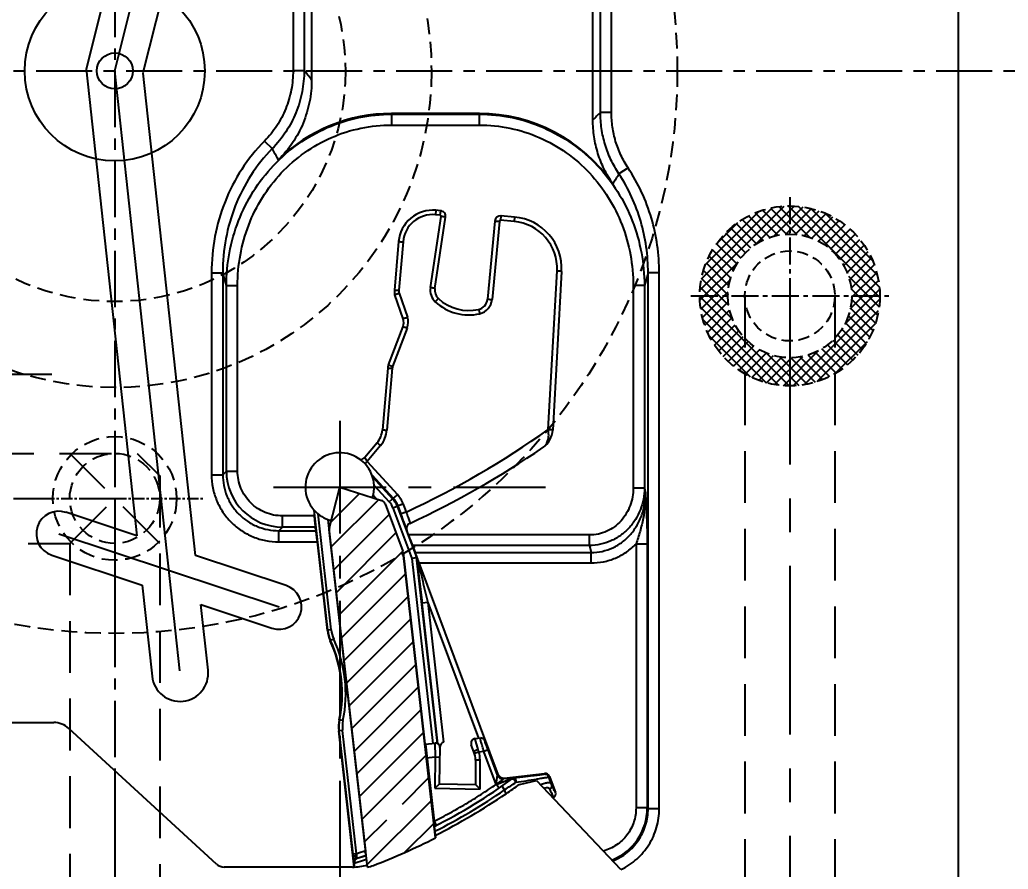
# Model space of a CAD drawing. Header units: millimetres. Extents: x 29875 to 31218, y -21313 to -20364.
# Drawn here: x 30966.1 to 31054, y -20688.2 to -20612.7 of the extents above; entities that cross this region are included whole.
import ezdxf

# ---------------------------------------------------------------- set-up
doc = ezdxf.new("R2010")
doc.units = ezdxf.units.MM
doc.header["$LTSCALE"] = 8
for name, pattern in [('CENTER', [2, 1.25, -0.25, 0.25, -0.25]), ('CENTER2', [1.125, 0.75, -0.125, 0.125, -0.125]), ('HIDDEN', [0.375, 0.25, -0.125]), ('HIDDEN2', [0.1875, 0.125, -0.0625])]:
    doc.linetypes.add(name, pattern=pattern)
doc.layers.get('DEFPOINTS').update_dxf_attribs({"color": 6})
for name, color, linetype in [('Cav-cor', 30, 'Continuous'), ('CL', 1, 'Continuous'), ('WT', 4, 'Continuous'), ('Y-CUT', 2, 'Continuous')]:
    doc.layers.add(name, color=color, linetype=linetype)
doc.layers.add('dim', color=3, linetype='Continuous', lineweight=15)
doc.styles.get("Standard").update_dxf_attribs({"font": 'txt.shx', "width": 0.8, "bigfont": 'chineset.shx'})
doc.dimstyles.new('ISO-25', dxfattribs={"dimtxt": 5, "dimasz": 4, "dimexe": 0.3, "dimexo": 0.3, "dimtad": 0, "dimzin": 1, "dimdsep": 46, "dimtxsty": 'Standard', "dimcen": 0, "dimclrd": 3, "dimclre": 3, "dimclrt": 3, "dimazin": 0, "dimtfac": 1, "dimtofl": 0, "dimtmove": 0, "dimatfit": 0, "dimfxl": 0, "dimarcsym": 0})

# ---------------------------------------------------------------- blocks, each defined once
blk = doc.blocks.new('*D27094')
at = {"layer": 'DEFPOINTS', "color": 0}
for p in [(31040.553, -20512.239), (31040.553, -20722.239), (31159.793, -20722.239)]:
    blk.add_point(p, dxfattribs=at)
at = {"layer": 'dim', "color": 3, "lineweight": -2}
for p, q in [((31040.853, -20512.239), (31160.093, -20512.239)), ((31159.793, -20516.239), (31159.793, -20608.28)), ((31159.793, -20718.239), (31159.793, -20626.197)), ((31040.853, -20722.239), (31160.093, -20722.239))]:
    blk.add_line(p, q, dxfattribs=at)
at = {"layer": 'dim', "color": 3}
for points in [[(31160.459, -20516.239), (31159.126, -20516.239), (31159.793, -20512.239)], [(31159.126, -20718.239), (31160.459, -20718.239), (31159.793, -20722.239)]]:
    blk.add_solid(points, dxfattribs=at)
at = {"layer": 'dim', "color": 3, "insert": (31159.793, -20617.239), "char_height": 5, "attachment_point": 5, "rotation": 90}
blk.add_mtext('210.00', dxfattribs=at)
blk = doc.blocks.new('20150513.114820')
at = {"layer": 'WT', "linetype": 'Continuous'}
h = blk.add_hatch(dxfattribs=at)
h.set_pattern_fill('ANSI37', color=125, scale=5, angle=270, style=0)
h.set_pattern_definition([(315, (23425.0146, -23957.4168), (0.441941738, 0.441941738), []), (45, (23425.0146, -23957.4168), (-0.441941738, 0.441941738), [])])
h.paths.add_polyline_path([(8, 0), (5.5, 0, 1), (-5.5, 0), (-8, 0, -1)])
h.paths.add_polyline_path([(-8, 0), (-5.5, 0, 0.414214), (0, -5.5, 0.414214), (5.5, 0), (8, 0, -0.414214), (0, -8, -0.414214)])
at = {"layer": 'WT', "color": 125, "linetype": 'CENTER2', "ltscale": 0.4}
for p, q in [((0, 8.788), (0, -8.788)), ((8.788, 0), (-8.788, 0))]:
    blk.add_line(p, q, dxfattribs=at)
at = {"layer": 'WT', "color": 125, "linetype": 'HIDDEN2'}
for radius in [8, 5.5, 4]:
    blk.add_circle((0, 0), radius, dxfattribs=at)

msp = doc.modelspace()

# ---------------------------------------------------------------- hatches: boundary and pattern name
at = {"layer": 'Y-CUT'}
h = msp.add_hatch(dxfattribs=at)
h.set_pattern_fill('ANSI31', color=230, scale=0.5, style=0)
h.set_pattern_definition([(45, (-1565.6807, 33.884), (-1.122532015, 1.122532015), [])])
h.paths.add_polyline_path([(30993.619, -20657.992), (30996.857, -20686.605), (30997.019, -20688.033, 0.026355), (30997.54, -20687.864, 0.02569), (31003.05, -20685.421), (31000.178, -20660.048, 0.06125), (31000.15, -20659.929), (30998.576, -20655.713, 0.230699), (30998.258, -20655.411), (30994.553, -20654.239), (30993.631, -20657.811, 0.091521)])
h.paths.add_polyline_path([(31000.553, -20683.239, 1), (30998.553, -20683.239, 1)], flags=16)

# ---------------------------------------------------------------- linework, layer by layer
at = {"color": 8, "linetype": 'CENTER', "ltscale": 0.1}
msp.add_line((30966.584, -20655.239), (30982.521, -20655.239), dxfattribs=at)
at = {"color": 8, "linetype": 'HIDDEN', "ltscale": 0.7}
for centre, radius in [((30974.553, -20617.239), 50), ((30974.553, -20617.239), 28.15), ((30974.553, -20617.239), 20.5), ((30974.553, -20655.239), 5.5), ((30974.553, -20655.239), 4)]:
    msp.add_circle(centre, radius, dxfattribs=at)
msp.add_circle((30974.553, -20617.239), 8)
at = {"linetype": 'Continuous'}
msp.add_circle((30974.553, -20617.239), 1.6, dxfattribs=at)
at = {"layer": 'Cav-cor', "color": 241}
for p, q in [((31049.553, -20714.239), (31049.553, -20520.239)), ((30974.553, -20617.239), (30984.967, -20575.361)), ((30980.546, -20582.779), (30972.014, -20617.086)), ((30977.091, -20617.391), (30985.46, -20583.738)), ((30990.404, -20607.034), (30990.404, -20617.198)), ((30991.389, -20607.034), (30991.389, -20617.198)), ((30992.053, -20607.429), (30992.053, -20618.024)), ((31017.053, -20621.594), (31017.053, -20607.429)), ((31017.716, -20620.927), (31017.716, -20607.034)), ((31018.701, -20620.927), (31018.701, -20607.034)), ((30972.017, -20617.046), (30976.519, -20658.574)), ((30980.333, -20670.566), (30974.553, -20617.239)), ((30981.736, -20660.308), (30977.088, -20617.431)), ((30990.404, -20617.198), (30991.389, -20617.198)), ((31006.962, -20621.028), (30999.143, -20621.028)), ((30999.161, -20621.091), (30999.143, -20621.028)), ((31006.962, -20621.028), (31006.944, -20621.091)), ((31018.701, -20620.927), (31017.716, -20620.927)), ((30999.161, -20621.091), (31006.944, -20621.091)), ((30999.161, -20621.091), (30999.161, -20622.046)), ((31006.944, -20621.091), (31006.944, -20622.046)), ((30999.161, -20622.046), (31006.944, -20622.046)), ((30987.865, -20623.471), (30988.551, -20624.147)), ((31020.176, -20625.858), (31019.367, -20626.395)), ((31003.09, -20629.627), (31003.056, -20630.018)), ((31003.494, -20629.662), (31003.092, -20629.627)), ((31003.494, -20629.662), (31003.46, -20630.053)), ((31002.608, -20636.5), (31003.552, -20630.17)), ((31003.01, -20636.575), (31003.955, -20630.245)), ((31003.46, -20630.053), (31003.056, -20630.018)), ((31008.332, -20630.587), (31007.679, -20637.536)), ((31008.739, -20630.61), (31008.087, -20637.559)), ((31008.883, -20630.127), (31008.85, -20630.518)), ((31010.046, -20630.622), (31008.85, -20630.518)), ((31010.078, -20630.23), (31008.883, -20630.127)), ((31010.08, -20630.23), (31010.046, -20630.622)), ((30999.78, -20632.413), (30999.41, -20636.716)), ((31000.185, -20632.433), (30999.813, -20636.736)), ((31013.08, -20649.114), (31013.863, -20635.022)), ((31014.266, -20635.059), (31013.477, -20649.16)), ((30983.155, -20635.187), (30984.151, -20635.187)), ((30983.155, -20635.187), (30983.155, -20653.129)), ((30984.151, -20635.187), (30984.151, -20653.129)), ((30984.473, -20636.322), (30984.151, -20635.187)), ((31021.954, -20635.187), (31021.632, -20636.322)), ((31022.95, -20635.187), (31021.954, -20635.187)), ((31021.954, -20682.829), (31021.954, -20635.187)), ((31022.95, -20682.829), (31022.95, -20635.187)), ((30984.473, -20636.322), (30985.469, -20636.322)), ((30984.473, -20652.808), (30984.473, -20636.322)), ((30985.469, -20652.808), (30985.469, -20636.322)), ((31021.632, -20636.322), (31020.636, -20636.322)), ((31020.636, -20636.322), (31020.636, -20654.325)), ((31021.632, -20636.322), (31021.632, -20654.325)), ((31000.186, -20639.271), (30999.46, -20637.131)), ((30999.843, -20636.985), (31000.568, -20639.125)), ((30998.876, -20643.373), (31000.173, -20639.961)), ((31000.55, -20640.091), (30999.253, -20643.502)), ((30998.814, -20643.648), (30998.34, -20649.157)), ((30999.215, -20643.667), (30998.74, -20649.173)), ((31013.083, -20649.132), (31013.08, -20649.114)), ((30997.872, -20650.291), (30996.778, -20651.599)), ((30998.178, -20650.534), (30996.981, -20651.964)), ((30996.377, -20651.782), (30996.399, -20651.782)), ((30996.981, -20651.964), (30999.683, -20654.903)), ((30983.155, -20653.129), (30984.151, -20653.129)), ((30984.151, -20653.129), (30984.473, -20652.808)), ((30984.473, -20652.808), (30985.469, -20652.808)), ((30997.423, -20653.178), (30999.31, -20655.23)), ((30997.475, -20653.333), (30999.253, -20655.265)), ((30993.631, -20657.811), (30994.553, -20654.239)), ((30994.553, -20654.239), (30998.258, -20655.411)), ((30997.608, -20654.08), (30998.952, -20655.541)), ((31021.632, -20654.325), (31020.636, -20654.325)), ((31021.632, -20654.325), (31021.722, -20654.731)), ((30997.813, -20655.271), (30997.527, -20654.959)), ((30998.952, -20655.541), (30999.253, -20655.265)), ((30999.253, -20655.265), (30999.31, -20655.23)), ((30998.576, -20655.713), (31000.15, -20659.929)), ((30999.28, -20656.075), (30999.662, -20655.932)), ((30999.28, -20656.075), (31000.958, -20660.569)), ((30999.662, -20655.932), (30999.719, -20655.898)), ((30999.662, -20655.932), (31001.358, -20660.473)), ((30999.719, -20655.898), (30999.984, -20656.609)), ((31000.195, -20655.738), (31000.46, -20656.449)), ((30976.519, -20658.574), (30970.207, -20656.477)), ((30992.3, -20656.792), (30989.454, -20656.792)), ((30989.454, -20657.789), (30989.454, -20656.792)), ((30992.238, -20656.24), (30992.3, -20656.792)), ((30993.486, -20666.958), (30992.278, -20656.286)), ((30993.79, -20666.924), (30992.623, -20656.614)), ((30989.132, -20658.11), (30989.454, -20657.789)), ((30992.405, -20657.789), (30989.454, -20657.789)), ((30992.407, -20657.958), (30992.405, -20657.789)), ((30993.492, -20657.109), (30996.829, -20686.596)), ((30969.577, -20658.375), (30989.152, -20664.88)), ((30989.132, -20658.11), (30992.44, -20658.11)), ((30989.132, -20659.106), (30989.132, -20658.11)), ((30992.407, -20657.958), (30992.44, -20658.11)), ((30997.019, -20688.033), (30993.619, -20657.992)), ((31000.654, -20658.49), (31000.508, -20658.1)), ((31016.75, -20658.49), (31000.654, -20658.49)), ((31016.75, -20659.419), (31016.75, -20658.49)), ((30989.132, -20659.106), (30992.56, -20659.106)), ((30993.45, -20666.968), (30992.56, -20659.106)), ((31016.75, -20659.419), (31001.007, -20659.419)), ((31001.007, -20659.419), (31001.256, -20660.048)), ((31016.75, -20659.419), (31016.889, -20660.048)), ((31021.882, -20659.302), (31020.885, -20659.302)), ((31020.885, -20659.302), (31020.885, -20682.757)), ((31021.882, -20659.302), (31021.882, -20682.757)), ((30968.946, -20660.273), (30976.993, -20662.947)), ((30989.783, -20662.982), (30981.736, -20660.308)), ((31003.05, -20685.421), (31000.178, -20660.048)), ((31000.958, -20660.569), (31001.358, -20660.473)), ((31001.256, -20660.048), (31016.889, -20660.048)), ((31001.41, -20660.461), (31001.358, -20660.473)), ((31003.232, -20677.029), (31001.358, -20660.473)), ((31016.889, -20660.978), (31016.889, -20660.048)), ((31000.958, -20660.569), (31002.82, -20677.015)), ((31001.609, -20660.978), (31016.889, -20660.978)), ((31008.626, -20679.768), (31001.609, -20660.978)), ((30976.993, -20662.947), (30977.871, -20671.053)), ((30982.21, -20664.681), (30988.521, -20666.778)), ((30982.842, -20670.514), (30982.21, -20664.681)), ((31002.372, -20664.49), (31001.865, -20664.548)), ((31003.28, -20677.056), (31001.865, -20664.548)), ((31002.372, -20664.49), (31006.877, -20676.556)), ((31002.372, -20664.49), (31003.777, -20676.911)), ((30993.486, -20666.958), (30993.45, -20666.968)), ((30993.79, -20666.924), (30993.486, -20666.958)), ((30993.742, -20667.884), (30993.707, -20667.895)), ((30994.021, -20667.757), (30993.742, -20667.884)), ((30962.403, -20675.165), (30969.126, -20675.165)), ((30994.503, -20674.928), (30994.54, -20674.931)), ((30994.839, -20674.993), (30994.54, -20674.931)), ((30983.606, -20687.745), (30970.478, -20675.692)), ((30994.46, -20675.889), (30994.497, -20675.89)), ((30995.831, -20688.006), (30994.46, -20675.889)), ((30994.801, -20675.856), (30994.497, -20675.89)), ((30995.738, -20686.855), (30994.497, -20675.89)), ((30996.042, -20686.821), (30994.801, -20675.856)), ((31002.169, -20677.089), (31003.014, -20676.993)), ((31002.169, -20677.089), (31002.944, -20683.94)), ((31003.014, -20676.993), (31003.045, -20678.222)), ((31006.482, -20677.781), (31006.242, -20677.138)), ((31006.579, -20676.59), (31007.079, -20676.533)), ((31006.595, -20676.648), (31006.579, -20676.59)), ((31006.856, -20677.564), (31006.595, -20676.648)), ((31007.449, -20676.803), (31007.511, -20676.796)), ((31003.412, -20680.602), (31003.47, -20677.299)), ((31006.914, -20677.784), (31006.523, -20677.902)), ((31007.354, -20677.734), (31006.914, -20677.784)), ((31007.736, -20677.591), (31007.354, -20677.734)), ((31008.449, -20680.667), (31007.354, -20677.734)), ((31008.578, -20679.846), (31007.736, -20677.591)), ((31002.246, -20678.312), (31003.045, -20678.222)), ((31003.045, -20678.222), (31002.997, -20681.003)), ((31003.045, -20678.222), (31003.453, -20678.229)), ((31007.019, -20678.495), (31006.611, -20678.495)), ((31006.611, -20678.495), (31006.611, -20680.658)), ((31007.019, -20681.073), (31007.019, -20678.495)), ((31008.446, -20680.66), (31008.578, -20679.846)), ((31008.578, -20679.846), (31008.626, -20679.768)), ((31009.161, -20680.096), (31012.763, -20679.688)), ((31012.763, -20679.688), (31012.715, -20679.766)), ((31002.997, -20681.003), (31003.412, -20680.602)), ((31003.412, -20680.602), (31006.611, -20680.658)), ((31007.019, -20681.073), (31006.611, -20680.658)), ((31008.478, -20680.656), (31008.709, -20680.993)), ((31010.116, -20680.06), (31009.113, -20680.174)), ((31009.113, -20680.174), (31009.161, -20680.096)), ((31010.067, -20680.096), (31010.116, -20680.06)), ((31010.121, -20680.09), (31010.067, -20680.096)), ((31010.513, -20680.669), (31012.03, -20680.324)), ((31012.03, -20680.324), (31019.519, -20688.203)), ((31013.191, -20679.951), (31013.143, -20680.028)), ((31013.369, -20680.633), (31013.143, -20680.028)), ((31013.191, -20679.951), (31013.721, -20681.371)), ((31002.997, -20681.003), (31007.019, -20681.073)), ((31009.206, -20681.146), (31008.973, -20680.811)), ((31009.334, -20681.488), (31009.206, -20681.146)), ((31021.882, -20682.757), (31020.885, -20682.757)), ((31021.882, -20682.757), (31021.954, -20682.829)), ((31022.95, -20682.829), (31021.954, -20682.829)), ((31002.944, -20683.94), (31003.129, -20684.304)), ((30996.042, -20686.821), (30995.738, -20686.855)), ((30996.802, -20686.584), (30996.774, -20686.572)), ((30996.891, -20686.905), (30996.775, -20686.572)), ((30996.829, -20686.596), (30996.802, -20686.584)), ((30995.835, -20687.661), (30995.841, -20687.659)), ((30995.841, -20687.659), (30996.201, -20687.547)), ((30995.88, -20688.005), (30995.841, -20687.659)), ((30996.113, -20687.227), (30996.037, -20686.997)), ((30996.113, -20687.227), (30996.897, -20686.961)), ((30995.678, -20688.009), (30984.282, -20688.009))]:
    msp.add_line(p, q, dxfattribs=at)
for centre, radius, start, end in [((30884.223, -20703.939), 137.872, 38.54655, 38.987), ((31052.988, -20656.703), 50.239, 134.59346, 135.66626), ((30717.342, -20774.723), 310.206, 28.83125, 29.03921), ((31126.494, -20693.018), 126.154, 148.12223, 148.59074), ((31003.45, -20630.17), 0.51, 351.51685, 85.06685), ((31002.828, -20632.661), 2.653, 85.06953, 175.06175), ((31003.451, -20630.155), 0.102, 351.51993, 85.06376), ((31008.84, -20630.635), 0.51, 85.06685, 174.63685), ((31008.841, -20630.62), 0.102, 85.08137, 174.62233), ((31009.686, -20634.79), 4.184, 356.82136, 85.06409), ((31004.021, -20636.711), 1.428, 171.51713, 226.73355), ((31004.019, -20636.726), 1.02, 171.51685, 226.73383), ((31006.01, -20634.611), 3.925, 226.73383, 283.01134), ((31006.664, -20637.441), 1.02, 283.01134, 354.63685), ((31006.665, -20637.426), 1.428, 283.01719, 354.63099), ((31006.011, -20634.596), 4.333, 226.73391, 283.01125), ((30999.215, -20639.583), 1.428, 339.1756, 18.70365), ((30999.828, -20643.72), 0.615, 159.2145, 175.0285), ((30966.62, -20583.706), 80.229, 294.94782, 305.38599), ((31012.515, -20659.325), 10.227, 85.9556, 86.83421), ((30996.301, -20648.963), 2.448, 320.07524, 355.06514), ((31011.44, -20649.046), 2.04, 304.45339, 356.79852), ((30966.615, -20583.709), 81.275, 294.85103, 304.45288), ((30994.553, -20654.239), 3.06, 342.44, 220.84695), ((30984.658, -20638.548), 18.217, 311.72711, 312.56776), ((30989.457, -20652.805), 4.984, 180.03461, 269.96539), ((30997.751, -20656.646), 2.04, 20.47654, 42.60716), ((30997.808, -20656.61), 2.039, 20.45471, 42.59143), ((30997.807, -20656.629), 2.549, 20.45803, 42.59561), ((30998.107, -20655.888), 0.5, 20.47685, 72.44), ((30997.751, -20656.646), 1.632, 20.4765, 42.6072), ((30969.577, -20658.375), 2, 71.61841, 251.61841), ((30994.553, -20654.239), 3.06, 221.33521, 255.54), ((30994.116, -20657.936), 0.5, 165.54, 186.45685), ((31000.986, -20657.922), 0.51, 114.85239, 200.47485), ((30999.682, -20660.104), 0.5, 6.45685, 20.47685), ((30989.152, -20664.88), 2, 251.61841, 71.61841), ((30996.491, -20666.624), 3.06, 186.45742, 204.53266), ((30996.527, -20666.614), 3.06, 186.45755, 204.50957), ((30996.526, -20666.614), 2.754, 186.45702, 204.51011), ((30983.33, -20672.631), 11.406, 348.38046, 24.53324), ((30983.33, -20672.631), 11.443, 348.40342, 24.51028), ((30983.33, -20672.631), 11.749, 348.40342, 24.51028), ((30980.357, -20670.783), 2.5, 186.1866, 6.1866), ((30969.126, -20677.165), 2, 47.4423, 90), ((30997.5, -20675.545), 3.06, 168.38103, 186.45627), ((30997.537, -20675.546), 3.06, 168.40425, 186.45601), ((30997.537, -20675.546), 2.754, 168.40414, 186.45613), ((31002.214, -20677.495), 0.408, 96.45685, 105.05313), ((31003.06, -20677.399), 0.408, 359, 96.45685), ((31003.878, -20677.306), 0.408, 104.21558, 179), ((31006.624, -20676.995), 0.408, 96.45685, 200.47685), ((31007.125, -20676.945), 0.414, 21.10523, 96.41655), ((31004.571, -20678.495), 2.04, 0, 20.47685), ((31001.756, -20679.017), 5.303, 13.44138, 15.90324), ((31004.571, -20678.495), 2.448, 0, 16.87613), ((31009.056, -20679.667), 0.51, 200.48071, 276.45298), ((31012.761, -20680.171), 0.408, 20.46826, 96.46544), ((31012.809, -20680.094), 0.408, 20.48113, 96.45257), ((30980.397, -20639.632), 50.123, 296.72177, 306.08159), ((30981.136, -20610.548), 75.252, 291.30553, 292.03866), ((30975.47, -20629.948), 61.314, 303.3823, 304.53071), ((30975.866, -20632.072), 59.683, 304.10788, 305.48623), ((30981.818, -20612.241), 73.426, 292.04118, 292.32955), ((31010.113, -20680.501), 0.408, 96.51905, 126.01327), ((31010.172, -20680.492), 0.436, 97.44296, 126.07564), ((31010.31, -20681.714), 1.665, 96.69042, 101.81074), ((30969.64, -20388.333), 294.932, 277.90945, 278.2635), ((30980.397, -20639.632), 50.531, 296.55105, 304.7594), ((30976.519, -20633.063), 58.495, 296.94544, 304.12301), ((31013.339, -20681.514), 0.408, 308.18167, 20.47588), ((30980.397, -20639.632), 53.693, 308.08951, 308.18715), ((31016.898, -20682.754), 4.983, 291.69744, 359.96877), ((30988.529, -20668.623), 21.033, 313.05576, 313.26302), ((30976.533, -20633.054), 58.698, 290.96954, 296.85593), ((31072.134, -20678.218), 76.883, 186.45037, 186.67123), ((31017.985, -20687.546), 21.955, 178.10727, 178.56763), ((30980.397, -20639.632), 49.715, 288.34254, 289.23366), ((30984.282, -20687.009), 1, 227.4423, 270), ((30996.24, -20687.615), 0.408, 108.27284, 186.45532), ((30996.246, -20687.613), 0.408, 108.26994, 186.47249), ((30980.397, -20639.632), 50.123, 288.27322, 289.22048), ((30977.776, -20629.028), 61.351, 287.47642, 288.19827), ((30995.678, -20683.009), 5, 270, 285.28354), ((30995.678, -20683.009), 5.2, 284.94149, 290.9803)]:
    msp.add_arc(centre, radius, start, end, dxfattribs=at)
for centre, major_axis, ratio, start_param, end_param in [((30999.53, -20636.726), (-4.295, 15.157), 0.952174, -0.263539, 0.476363), ((31006.575, -20636.726), (-4.295, -15.157), 0.952174, 2.48053, 3.405132), ((31002.829, -20632.675), (3.049, -0.263), 0.999962, 1.570796, 3.141913), ((31009.683, -20634.803), (4.573, -0.395), 0.999962, 0.030222, 1.570796), ((31000.426, -20636.803), (1.013, 0.123), 0.99996, 2.935316, 3.347869), ((30999.22, -20639.599), (-1.02, 0.019), 0.999957, 2.796649, 3.486536), ((30999.83, -20643.736), (-0.994, 0.227), 0.999961, -0.138667, 0.138667), ((30996.307, -20648.982), (1.886, -0.778), 0.999958, -0.305362, 0.305362), ((30996.387, -20651.272), (-0.51, -0.012), 0.999933, 1.571623, 2.421547), ((30992.292, -20656.792), (-0.113, 1), 0.008672, -3.055308, -1.571778), ((30992.552, -20659.106), (-0.113, 1), 0.008672, -1.571778, -0.088248), ((31000.663, -20658.49), (-0.373, 1), 0.008175, 1.567743, 2.760942), ((31001.6, -20660.978), (-0.373, 1), 0.008175, -1.573849, -0.38065), ((31009.104, -20679.589), (0.267, 0.435), 0.999939, 2.478572, 3.804613)]:
    msp.add_ellipse(centre, major_axis=major_axis, ratio=ratio, start_param=start_param, end_param=end_param, dxfattribs=at)
for points, knots in [([(30990.404, -20617.198), (30990.404, -20617.776), (30990.296, -20618.934), (30989.806, -20620.607), (30989.001, -20622.153), (30988.27, -20623.06), (30987.865, -20623.471)], [0, 0, 0, 0, 0.250056, 0.500078, 0.750068, 1, 1, 1, 1]), ([(30991.389, -20617.198), (30991.387, -20617.839), (30991.261, -20619.123), (30990.71, -20620.976), (30989.813, -20622.688), (30989.001, -20623.691), (30988.551, -20624.147)], [0, 0, 0, 0, 0.250033, 0.500047, 0.750046, 1, 1, 1, 1]), ([(30992.053, -20618.024), (30992.053, -20618.682), (30991.926, -20620.002), (30991.354, -20621.904), (30990.417, -20623.655), (30989.567, -20624.673), (30989.096, -20625.132)], [0, 0, 0, 0, 0.250027, 0.500025, 0.750009, 1, 1, 1, 1]), ([(31019.367, -20626.395), (31019.1, -20625.993), (31018.624, -20625.149), (31018.106, -20623.793), (31017.79, -20622.375), (31017.718, -20621.41), (31017.716, -20620.927)], [0, 0, 0, 0, 0.250007, 0.50001, 0.75001, 1, 1, 1, 1]), ([(31020.176, -20625.858), (31019.936, -20625.496), (31019.509, -20624.734), (31019.044, -20623.511), (31018.763, -20622.233), (31018.701, -20621.362), (31018.701, -20620.927)], [0, 0, 0, 0, 0.249995, 0.499993, 0.749997, 1, 1, 1, 1]), ([(30984.473, -20636.322), (30984.474, -20635.344), (30984.656, -20633.383), (30985.463, -20630.544), (30986.789, -20627.906), (30988.597, -20625.571), (30990.83, -20623.637), (30993.406, -20622.19), (30996.221, -20621.295), (30998.183, -20621.093), (30999.161, -20621.091)], [0, 0, 0, 0, 0.125013, 0.250017, 0.375022, 0.500023, 0.625021, 0.750016, 0.875006, 1, 1, 1, 1]), ([(31006.944, -20621.091), (31007.922, -20621.093), (31009.884, -20621.295), (31012.699, -20622.19), (31015.275, -20623.637), (31017.508, -20625.571), (31019.317, -20627.906), (31020.642, -20630.544), (31021.449, -20633.383), (31021.631, -20635.344), (31021.632, -20636.322)], [0, 0, 0, 0, 0.124994, 0.249984, 0.374979, 0.499977, 0.624978, 0.749983, 0.874987, 1, 1, 1, 1]), ([(31018.825, -20627.273), (31018.537, -20626.861), (31018.024, -20625.99), (31017.466, -20624.581), (31017.128, -20623.105), (31017.053, -20622.097), (31017.053, -20621.594)], [0, 0, 0, 0, 0.249995, 0.499992, 0.749995, 1, 1, 1, 1]), ([(30985.469, -20636.322), (30985.469, -20635.407), (30985.634, -20633.572), (30986.379, -20630.914), (30987.608, -20628.441), (30989.29, -20626.25), (30991.372, -20624.433), (30993.778, -20623.073), (30996.411, -20622.234), (30998.246, -20622.047), (30999.161, -20622.046)], [0, 0, 0, 0, 0.125027, 0.250042, 0.375053, 0.500055, 0.625048, 0.750035, 0.875015, 1, 1, 1, 1]), ([(31006.944, -20622.046), (31007.859, -20622.047), (31009.694, -20622.234), (31012.327, -20623.073), (31014.733, -20624.433), (31016.815, -20626.25), (31018.497, -20628.441), (31019.726, -20630.914), (31020.471, -20633.572), (31020.636, -20635.407), (31020.636, -20636.322)], [0, 0, 0, 0, 0.124985, 0.249965, 0.374952, 0.499945, 0.624947, 0.749958, 0.874973, 1, 1, 1, 1]), ([(30987.865, -20623.471), (30987.109, -20624.238), (30985.75, -20625.933), (30984.26, -20628.825), (30983.356, -20631.949), (30983.155, -20634.11), (30983.155, -20635.187)], [0, 0, 0, 0, 0.249975, 0.499965, 0.749972, 1, 1, 1, 1]), ([(30988.551, -20624.147), (30987.841, -20624.871), (30986.567, -20626.471), (30985.175, -20629.197), (30984.334, -20632.139), (30984.15, -20634.173), (30984.151, -20635.187)], [0, 0, 0, 0, 0.249985, 0.499978, 0.749981, 1, 1, 1, 1]), ([(31022.95, -20635.187), (31022.95, -20634.365), (31022.834, -20632.719), (31022.308, -20630.301), (31021.436, -20627.985), (31020.631, -20626.543), (31020.176, -20625.858)], [0, 0, 0, 0, 0.250012, 0.500011, 0.750004, 1, 1, 1, 1]), ([(31021.954, -20635.187), (31021.955, -20634.413), (31021.849, -20632.863), (31021.36, -20630.585), (31020.546, -20628.402), (31019.792, -20627.042), (31019.367, -20626.395)], [0, 0, 0, 0, 0.250004, 0.500001, 0.749996, 1, 1, 1, 1]), ([(31003.955, -20630.245), (31003.955, -20630.244), (31003.951, -20630.242), (31003.946, -20630.24), (31003.937, -20630.238), (31003.917, -20630.233), (31003.883, -20630.225), (31003.834, -20630.216), (31003.774, -20630.205), (31003.705, -20630.194), (31003.63, -20630.182), (31003.579, -20630.174), (31003.552, -20630.17)], [0, 0, 0, 0, 0.006007, 0.020833, 0.044858, 0.077998, 0.170521, 0.294665, 0.445859, 0.618421, 0.805914, 1, 1, 1, 1]), ([(31008.332, -20630.587), (31008.332, -20630.586), (31008.336, -20630.585), (31008.341, -20630.585), (31008.351, -20630.584), (31008.371, -20630.584), (31008.405, -20630.585), (31008.455, -20630.588), (31008.516, -20630.592), (31008.586, -20630.597), (31008.661, -20630.603), (31008.713, -20630.608), (31008.739, -20630.61)], [0, 0, 0, 0, 0.00601, 0.020828, 0.04484, 0.077959, 0.170431, 0.294521, 0.445677, 0.618235, 0.805781, 1, 1, 1, 1]), ([(30999.777, -20632.412), (30999.778, -20632.412), (30999.782, -20632.411), (30999.789, -20632.41), (30999.8, -20632.41), (30999.821, -20632.41), (30999.856, -20632.411), (30999.906, -20632.413), (30999.966, -20632.417), (31000.06, -20632.423), (31000.134, -20632.429), (31000.185, -20632.433)], [0, 0, 0, 0, 0.009094, 0.026848, 0.053336, 0.088453, 0.183275, 0.307667, 0.457317, 0.626902, 1, 1, 1, 1]), ([(31014.269, -20635.059), (31014.268, -20635.058), (31014.264, -20635.057), (31014.253, -20635.054), (31014.229, -20635.05), (31014.191, -20635.046), (31014.141, -20635.041), (31014.081, -20635.036), (31013.987, -20635.029), (31013.914, -20635.025), (31013.863, -20635.022)], [0, 0, 0, 0, 0.009539, 0.027693, 0.089885, 0.185001, 0.309407, 0.458832, 0.628007, 1, 1, 1, 1]), ([(30999.406, -20636.716), (30999.41, -20636.714), (30999.423, -20636.714), (30999.448, -20636.713), (30999.487, -20636.714), (30999.537, -20636.716), (30999.597, -20636.72), (30999.69, -20636.726), (30999.763, -20636.732), (30999.813, -20636.736)], [0, 0, 0, 0, 0.029284, 0.092686, 0.188442, 0.312948, 0.461986, 0.630373, 1, 1, 1, 1]), ([(31003.01, -20636.575), (31003.011, -20636.575), (31003.007, -20636.573), (31003.002, -20636.571), (31002.992, -20636.568), (31002.973, -20636.563), (31002.939, -20636.556), (31002.89, -20636.546), (31002.83, -20636.536), (31002.761, -20636.524), (31002.686, -20636.512), (31002.634, -20636.504), (31002.608, -20636.5)], [0, 0, 0, 0, 0.006007, 0.020833, 0.044859, 0.077998, 0.170521, 0.294665, 0.445859, 0.618421, 0.805914, 1, 1, 1, 1]), ([(30999.456, -20637.13), (30999.459, -20637.127), (30999.471, -20637.122), (30999.494, -20637.111), (30999.531, -20637.097), (30999.579, -20637.079), (30999.636, -20637.058), (30999.725, -20637.026), (30999.795, -20637.002), (30999.843, -20636.985)], [0, 0, 0, 0, 0.029502, 0.093257, 0.189388, 0.314206, 0.463403, 0.631701, 1, 1, 1, 1]), ([(31003.32, -20637.469), (31003.32, -20637.468), (31003.317, -20637.471), (31003.313, -20637.473), (31003.306, -20637.48), (31003.296, -20637.489), (31003.284, -20637.5), (31003.264, -20637.52), (31003.234, -20637.551), (31003.192, -20637.593), (31003.145, -20637.642), (31003.095, -20637.695), (31003.06, -20637.732), (31003.042, -20637.751)], [0, 0, 0, 0, 0.005302, 0.019773, 0.043494, 0.076329, 0.118061, 0.168236, 0.291852, 0.44278, 0.615559, 0.803991, 1, 1, 1, 1]), ([(31007.679, -20637.536), (31007.68, -20637.535), (31007.683, -20637.534), (31007.688, -20637.534), (31007.699, -20637.533), (31007.719, -20637.533), (31007.753, -20637.534), (31007.803, -20637.537), (31007.864, -20637.541), (31007.933, -20637.546), (31008.009, -20637.552), (31008.061, -20637.557), (31008.087, -20637.559)], [0, 0, 0, 0, 0.00601, 0.020828, 0.04484, 0.077959, 0.170431, 0.294521, 0.445676, 0.618235, 0.805781, 1, 1, 1, 1]), ([(31006.894, -20638.435), (31006.894, -20638.434), (31006.895, -20638.438), (31006.897, -20638.442), (31006.899, -20638.452), (31006.902, -20638.464), (31006.906, -20638.48), (31006.913, -20638.507), (31006.923, -20638.549), (31006.937, -20638.606), (31006.953, -20638.671), (31006.969, -20638.743), (31006.981, -20638.792), (31006.987, -20638.817)], [0, 0, 0, 0, 0.004929, 0.019258, 0.042884, 0.075644, 0.117313, 0.167435, 0.290984, 0.44192, 0.614818, 0.803521, 1, 1, 1, 1]), ([(31000.181, -20639.27), (31000.184, -20639.267), (31000.196, -20639.262), (31000.22, -20639.251), (31000.257, -20639.236), (31000.304, -20639.218), (31000.361, -20639.197), (31000.45, -20639.166), (31000.52, -20639.142), (31000.568, -20639.125)], [0, 0, 0, 0, 0.030532, 0.095004, 0.191499, 0.316352, 0.465293, 0.633102, 1, 1, 1, 1]), ([(31000.169, -20639.96), (31000.173, -20639.96), (31000.186, -20639.963), (31000.21, -20639.97), (31000.247, -20639.982), (31000.294, -20639.998), (31000.35, -20640.017), (31000.436, -20640.048), (31000.504, -20640.073), (31000.55, -20640.091)], [0, 0, 0, 0, 0.031327, 0.096077, 0.192402, 0.3168, 0.465187, 0.63257, 1, 1, 1, 1]), ([(30998.809, -20643.645), (30998.813, -20643.644), (30998.827, -20643.644), (30998.854, -20643.643), (30998.893, -20643.645), (30998.943, -20643.647), (30999.002, -20643.651), (30999.094, -20643.657), (30999.166, -20643.663), (30999.215, -20643.667)], [0, 0, 0, 0, 0.033775, 0.100315, 0.197661, 0.322328, 0.470254, 0.63651, 1, 1, 1, 1]), ([(30998.872, -20643.371), (30998.876, -20643.371), (30998.889, -20643.375), (30998.915, -20643.381), (30998.952, -20643.393), (30998.999, -20643.409), (30999.054, -20643.429), (30999.14, -20643.46), (30999.207, -20643.484), (30999.253, -20643.502)], [0, 0, 0, 0, 0.033503, 0.099768, 0.196859, 0.321336, 0.469188, 0.635542, 1, 1, 1, 1]), ([(31012.651, -20650.691), (31012.747, -20650.617), (31012.92, -20650.424), (31013.079, -20650.049), (31013.138, -20649.605), (31013.11, -20649.293), (31013.083, -20649.132)], [0, 0, 0, 0, 0.214566, 0.448375, 0.711601, 1, 1, 1, 1]), ([(31013.483, -20649.159), (31013.479, -20649.16), (31013.465, -20649.16), (31013.438, -20649.158), (31013.4, -20649.154), (31013.328, -20649.148), (31013.221, -20649.141), (31013.131, -20649.135), (31013.083, -20649.132)], [0, 0, 0, 0, 0.034797, 0.101997, 0.19967, 0.324279, 0.637469, 1, 1, 1, 1]), ([(31013.368, -20649.135), (31013.358, -20649.134), (31013.314, -20649.13), (31013.27, -20649.127), (31013.236, -20649.124)], [0, 0, 0, 0, 0.223721, 1, 1, 1, 1]), ([(31013.484, -20649.15), (31013.48, -20649.148), (31013.467, -20649.146), (31013.444, -20649.143), (31013.409, -20649.139), (31013.383, -20649.136), (31013.368, -20649.135)], [0, 0, 0, 0, 0.112534, 0.320708, 0.619587, 1, 1, 1, 1]), ([(30998.334, -20649.152), (30998.339, -20649.151), (30998.354, -20649.15), (30998.381, -20649.15), (30998.421, -20649.152), (30998.493, -20649.155), (30998.601, -20649.162), (30998.691, -20649.169), (30998.74, -20649.173)], [0, 0, 0, 0, 0.036899, 0.105604, 0.204035, 0.328807, 0.64074, 1, 1, 1, 1]), ([(30997.867, -20650.288), (30997.871, -20650.29), (30997.883, -20650.298), (30997.905, -20650.314), (30997.936, -20650.337), (30997.991, -20650.381), (30998.073, -20650.447), (30998.142, -20650.504), (30998.178, -20650.534)], [0, 0, 0, 0, 0.03781, 0.10699, 0.205432, 0.329878, 0.640802, 1, 1, 1, 1]), ([(30996.766, -20651.606), (30996.767, -20651.612), (30996.775, -20651.628), (30996.789, -20651.655), (30996.81, -20651.692), (30996.848, -20651.756), (30996.905, -20651.848), (30996.954, -20651.924), (30996.981, -20651.964)], [0, 0, 0, 0, 0.04582, 0.121394, 0.223895, 0.349639, 0.65427, 1, 1, 1, 1]), ([(30983.155, -20653.129), (30983.155, -20653.52), (30983.232, -20654.303), (30983.573, -20655.432), (30984.128, -20656.473), (30984.876, -20657.386), (30985.788, -20658.134), (30986.829, -20658.689), (30987.958, -20659.03), (30988.741, -20659.106), (30989.132, -20659.106)], [0, 0, 0, 0, 0.124999, 0.249996, 0.375001, 0.5, 0.624999, 0.750002, 0.875, 1, 1, 1, 1]), ([(30984.151, -20653.129), (30984.151, -20653.455), (30984.213, -20654.108), (30984.496, -20655.05), (30984.958, -20655.918), (30985.582, -20656.679), (30986.343, -20657.303), (30987.211, -20657.765), (30988.153, -20658.048), (30988.806, -20658.11), (30989.132, -20658.11)], [0, 0, 0, 0, 0.124992, 0.249987, 0.374995, 0.5, 0.625004, 0.750011, 0.875007, 1, 1, 1, 1]), ([(30989.454, -20656.792), (30989.193, -20656.792), (30988.671, -20656.741), (30987.918, -20656.514), (30987.224, -20656.144), (30986.616, -20655.645), (30986.117, -20655.037), (30985.747, -20654.343), (30985.52, -20653.59), (30985.469, -20653.068), (30985.469, -20652.808)], [0, 0, 0, 0, 0.125, 0.250001, 0.375001, 0.5, 0.624999, 0.749999, 0.874999, 1, 1, 1, 1]), ([(31020.636, -20654.325), (31020.636, -20654.589), (31020.591, -20655.117), (31020.385, -20655.884), (31020.044, -20656.603), (31019.573, -20657.244), (31018.984, -20657.779), (31018.298, -20658.183), (31017.542, -20658.434), (31017.013, -20658.49), (31016.75, -20658.49)], [0, 0, 0, 0, 0.125022, 0.25005, 0.375062, 0.500068, 0.625062, 0.75005, 0.875025, 1, 1, 1, 1]), ([(31021.632, -20654.325), (31021.63, -20654.65), (31021.568, -20655.302), (31021.299, -20656.247), (31020.86, -20657.126), (31020.261, -20657.906), (31019.521, -20658.555), (31018.666, -20659.042), (31017.73, -20659.347), (31017.076, -20659.417), (31016.75, -20659.419)], [0, 0, 0, 0, 0.12485, 0.249746, 0.374683, 0.499676, 0.624718, 0.749803, 0.874901, 1, 1, 1, 1]), ([(30999.683, -20654.903), (30999.66, -20654.925), (30999.613, -20654.968), (30999.545, -20655.03), (30999.482, -20655.086), (30999.426, -20655.135), (30999.386, -20655.17), (30999.358, -20655.193), (30999.342, -20655.206), (30999.33, -20655.217), (30999.32, -20655.224), (30999.314, -20655.228), (30999.31, -20655.231), (30999.31, -20655.23)], [0, 0, 0, 0, 0.194825, 0.382248, 0.55431, 0.704895, 0.828605, 0.879003, 0.921082, 0.954389, 0.978705, 0.993891, 1, 1, 1, 1]), ([(31016.889, -20660.048), (31017.222, -20660.05), (31017.891, -20659.981), (31018.845, -20659.657), (31019.706, -20659.134), (31020.436, -20658.442), (31021.015, -20657.619), (31021.428, -20656.704), (31021.673, -20655.731), (31021.724, -20655.063), (31021.722, -20654.731)], [0, 0, 0, 0, 0.125031, 0.250088, 0.375146, 0.500184, 0.625188, 0.750158, 0.87509, 1, 1, 1, 1]), ([(31021.722, -20654.731), (31021.731, -20655.115), (31021.704, -20655.888), (31021.533, -20657.039), (31021.249, -20658.177), (31021.01, -20658.926), (31020.885, -20659.302)], [0, 0, 0, 0, 0.247114, 0.495334, 0.745898, 1, 1, 1, 1]), ([(31021.722, -20654.731), (31021.762, -20655.453), (31021.843, -20656.975), (31021.882, -20658.5), (31021.882, -20659.302)], [0, 0, 0, 0, 0.474475, 1, 1, 1, 1]), ([(31000.195, -20655.738), (31000.165, -20655.749), (31000.105, -20655.771), (31000.017, -20655.803), (30999.937, -20655.831), (30999.866, -20655.855), (30999.814, -20655.873), (30999.78, -20655.883), (30999.759, -20655.889), (30999.743, -20655.894), (30999.731, -20655.897), (30999.724, -20655.898), (30999.72, -20655.898), (30999.719, -20655.898)], [0, 0, 0, 0, 0.194082, 0.381117, 0.553059, 0.703706, 0.827586, 0.878092, 0.920286, 0.953715, 0.978165, 0.993525, 1, 1, 1, 1]), ([(31000.46, -20656.449), (31000.43, -20656.46), (31000.37, -20656.482), (31000.283, -20656.514), (31000.202, -20656.542), (31000.131, -20656.567), (31000.08, -20656.584), (31000.045, -20656.595), (31000.025, -20656.601), (31000.009, -20656.605), (30999.996, -20656.608), (30999.989, -20656.609), (30999.985, -20656.61), (30999.984, -20656.609)], [0, 0, 0, 0, 0.194082, 0.381117, 0.553059, 0.703706, 0.827586, 0.878092, 0.920286, 0.953715, 0.978165, 0.993525, 1, 1, 1, 1]), ([(31000.482, -20657.92), (31000.41, -20657.739), (31000.244, -20657.302), (31000.079, -20656.864), (30999.984, -20656.609)], [0, 0, 0, 0, 0.417683, 1, 1, 1, 1]), ([(31000.46, -20656.449), (31000.514, -20656.611), (31000.609, -20656.895), (31000.707, -20657.177), (31000.752, -20657.298)], [0, 0, 0, 0, 0.569309, 1, 1, 1, 1]), ([(31000.752, -20657.298), (31000.763, -20657.328), (31000.781, -20657.375), (31000.799, -20657.421), (31000.807, -20657.437)], [0, 0, 0, 0, 0.644849, 1, 1, 1, 1]), ([(31016.889, -20660.978), (31017.259, -20660.978), (31018.001, -20660.904), (31019.069, -20660.574), (31020.05, -20660.04), (31020.624, -20659.564), (31020.885, -20659.302)], [0, 0, 0, 0, 0.249941, 0.499923, 0.749937, 1, 1, 1, 1]), ([(31001.41, -20660.461), (31001.412, -20660.478), (31001.42, -20660.558), (31001.428, -20660.638), (31001.435, -20660.701)], [0, 0, 0, 0, 0.213999, 1, 1, 1, 1]), ([(31001.433, -20660.519), (31001.433, -20660.519), (31001.435, -20660.525), (31001.435, -20660.528), (31001.437, -20660.538), (31001.44, -20660.552), (31001.445, -20660.573), (31001.451, -20660.6), (31001.458, -20660.628), (31001.467, -20660.668), (31001.474, -20660.698), (31001.479, -20660.718)], [0, 0, 0, 0, 0.01111, 0.041904, 0.086402, 0.139781, 0.264602, 0.402034, 0.546155, 0.694704, 1, 1, 1, 1]), ([(31001.435, -20660.701), (31001.503, -20661.33), (31001.647, -20662.612), (31001.791, -20663.894), (31001.865, -20664.548)], [0, 0, 0, 0, 0.490433, 1, 1, 1, 1]), ([(31001.479, -20660.718), (31001.625, -20661.343), (31001.923, -20662.601), (31002.221, -20663.858), (31002.372, -20664.49)], [0, 0, 0, 0, 0.496831, 1, 1, 1, 1]), ([(31007.354, -20677.734), (31007.312, -20677.588), (31007.252, -20677.374), (31007.175, -20677.102), (31007.125, -20676.926), (31007.085, -20676.778), (31007.053, -20676.665), (31007.034, -20676.59), (31007.023, -20676.553), (31007.021, -20676.542)], [0, 0, 0, 0, 0.368986, 0.537325, 0.686845, 0.812027, 0.908195, 0.97167, 1, 1, 1, 1]), ([(31007.351, -20676.653), (31007.315, -20676.618), (31007.229, -20676.56), (31007.128, -20676.539), (31007.078, -20676.538)], [0, 0, 0, 0, 0.499571, 1, 1, 1, 1]), ([(31007.451, -20676.809), (31007.45, -20676.808), (31007.45, -20676.806), (31007.449, -20676.803), (31007.449, -20676.803)], [0, 0, 0, 0, 0.751943, 1, 1, 1, 1]), ([(31007.736, -20677.591), (31007.702, -20677.5), (31007.638, -20677.328), (31007.553, -20677.097), (31007.492, -20676.928), (31007.46, -20676.839), (31007.451, -20676.809)], [0, 0, 0, 0, 0.351725, 0.660993, 0.887867, 1, 1, 1, 1]), ([(31006.856, -20677.564), (31006.805, -20677.582), (31006.712, -20677.62), (31006.594, -20677.678), (31006.518, -20677.726), (31006.485, -20677.759), (31006.48, -20677.776), (31006.482, -20677.781)], [0, 0, 0, 0, 0.365465, 0.6806, 0.89813, 0.962007, 1, 1, 1, 1]), ([(31012.715, -20679.766), (31012.715, -20679.767), (31012.709, -20679.768), (31012.7, -20679.77), (31012.684, -20679.773), (31012.663, -20679.777), (31012.636, -20679.781), (31012.589, -20679.788), (31012.516, -20679.798), (31012.411, -20679.813), (31012.286, -20679.829), (31012.14, -20679.848), (31011.975, -20679.868), (31011.792, -20679.891), (31011.516, -20679.925), (31011.135, -20679.971), (31010.643, -20680.029), (31010.299, -20680.069), (31010.121, -20680.09)], [0, 0, 0, 0, 0.001592, 0.00539, 0.011418, 0.01967, 0.03014, 0.042817, 0.074683, 0.115003, 0.163495, 0.219801, 0.283511, 0.354199, 0.431362, 0.603015, 0.794156, 1, 1, 1, 1]), ([(31002.944, -20683.94), (31003.42, -20683.698), (31004.364, -20683.197), (31005.756, -20682.404), (31007.12, -20681.563), (31008.008, -20680.969), (31008.449, -20680.667)], [0, 0, 0, 0, 0.249995, 0.500008, 0.749997, 1, 1, 1, 1]), ([(31008.449, -20680.663), (31008.482, -20680.639), (31008.547, -20680.588), (31008.645, -20680.514), (31008.744, -20680.444), (31008.839, -20680.374), (31008.929, -20680.308), (31009, -20680.256), (31009.05, -20680.22), (31009.08, -20680.198), (31009.1, -20680.184), (31009.11, -20680.176), (31009.113, -20680.174)], [0, 0, 0, 0, 0.150037, 0.299233, 0.446502, 0.590289, 0.727932, 0.85399, 0.909085, 0.955209, 0.987254, 1, 1, 1, 1]), ([(31008.449, -20680.663), (31008.454, -20680.663), (31008.464, -20680.663), (31008.473, -20680.658), (31008.478, -20680.656)], [0, 0, 0, 0, 0.500636, 1, 1, 1, 1]), ([(31009.715, -20680.161), (31009.729, -20680.165), (31009.779, -20680.178), (31009.834, -20680.177), (31009.87, -20680.164)], [0, 0, 0, 0, 0.273092, 1, 1, 1, 1]), ([(31009.873, -20680.171), (31009.889, -20680.16), (31009.93, -20680.168), (31009.975, -20680.194), (31010.004, -20680.215), (31010.019, -20680.227)], [0, 0, 0, 0, 0.354716, 0.640513, 1, 1, 1, 1]), ([(31010.019, -20680.227), (31010.056, -20680.258), (31010.13, -20680.332), (31010.194, -20680.414), (31010.225, -20680.459)], [0, 0, 0, 0, 0.467112, 1, 1, 1, 1]), ([(31010.067, -20680.096), (31010.084, -20680.094), (31010.113, -20680.116), (31010.138, -20680.155), (31010.152, -20680.182), (31010.158, -20680.197)], [0, 0, 0, 0, 0.366052, 0.647794, 1, 1, 1, 1]), ([(31010.158, -20680.197), (31010.175, -20680.235), (31010.202, -20680.322), (31010.219, -20680.411), (31010.225, -20680.459)], [0, 0, 0, 0, 0.459774, 1, 1, 1, 1]), ([(31013.143, -20680.028), (31013.142, -20680.03), (31013.134, -20680.031), (31013.121, -20680.035), (31013.096, -20680.039), (31013.064, -20680.045), (31013.022, -20680.053), (31012.972, -20680.061), (31012.913, -20680.07), (31012.818, -20680.085), (31012.679, -20680.107), (31012.489, -20680.136), (31012.269, -20680.168), (31012.112, -20680.191), (31012.03, -20680.203)], [0, 0, 0, 0, 0.005445, 0.018867, 0.040293, 0.069691, 0.107019, 0.152186, 0.205054, 0.265483, 0.408454, 0.579687, 0.777486, 1, 1, 1, 1]), ([(31013.369, -20680.633), (31013.361, -20680.613), (31013.332, -20680.576), (31013.264, -20680.542), (31013.173, -20680.527), (31013.059, -20680.528), (31012.922, -20680.546), (31012.693, -20680.596), (31012.513, -20680.654), (31012.387, -20680.7)], [0, 0, 0, 0, 0.060527, 0.129497, 0.215936, 0.324413, 0.45688, 0.613893, 1, 1, 1, 1]), ([(31013.369, -20680.633), (31013.398, -20680.71), (31013.405, -20680.891), (31013.302, -20681.038), (31013.236, -20681.089)], [0, 0, 0, 0, 0.497055, 1, 1, 1, 1]), ([(31013.721, -20681.371), (31013.718, -20681.374), (31013.7, -20681.356), (31013.685, -20681.328), (31013.652, -20681.269), (31013.614, -20681.19), (31013.566, -20681.085), (31013.508, -20680.956), (31013.441, -20680.803), (31013.394, -20680.692), (31013.369, -20680.633)], [0, 0, 0, 0, 0.016545, 0.062264, 0.139397, 0.248219, 0.38876, 0.560987, 0.764787, 1, 1, 1, 1]), ([(31013.236, -20681.089), (31013.229, -20681.075), (31013.212, -20681.047), (31013.172, -20681.015), (31013.12, -20680.992), (31013.028, -20680.973), (31012.88, -20680.977), (31012.757, -20681), (31012.688, -20681.016)], [0, 0, 0, 0, 0.079572, 0.162582, 0.256047, 0.364998, 0.640053, 1, 1, 1, 1]), ([(31013.538, -20681.762), (31013.52, -20681.728), (31013.48, -20681.646), (31013.377, -20681.422), (31013.296, -20681.231), (31013.236, -20681.089)], [0, 0, 0, 0, 0.155136, 0.373645, 1, 1, 1, 1]), ([(31013.591, -20681.834), (31013.589, -20681.836), (31013.584, -20681.833), (31013.579, -20681.827), (31013.569, -20681.815), (31013.556, -20681.793), (31013.545, -20681.774), (31013.538, -20681.762)], [0, 0, 0, 0, 0.078589, 0.155495, 0.26219, 0.568242, 1, 1, 1, 1]), ([(31020.885, -20682.757), (31020.885, -20683.185), (31020.746, -20684.048), (31020.137, -20685.204), (31019.192, -20686.106), (31018.399, -20686.475), (31017.987, -20686.591)], [0, 0, 0, 0, 0.250012, 0.500006, 0.749996, 1, 1, 1, 1]), ([(31018.814, -20687.462), (31019.274, -20687.281), (31020.143, -20686.777), (31021.162, -20685.672), (31021.809, -20684.316), (31021.955, -20683.323), (31021.954, -20682.829)], [0, 0, 0, 0, 0.250009, 0.500007, 0.750009, 1, 1, 1, 1]), ([(31019.543, -20688.228), (31020.048, -20687.989), (31020.997, -20687.362), (31022.096, -20686.065), (31022.792, -20684.514), (31022.95, -20683.389), (31022.95, -20682.829)], [0, 0, 0, 0, 0.250003, 0.499995, 0.749997, 1, 1, 1, 1]), ([(30996.037, -20686.997), (30996.001, -20687.003), (30995.934, -20687.018), (30995.859, -20687.048), (30995.812, -20687.079), (30995.783, -20687.106), (30995.77, -20687.134), (30995.772, -20687.15)], [0, 0, 0, 0, 0.336468, 0.627966, 0.747793, 0.848406, 1, 1, 1, 1]), ([(30995.835, -20687.661), (30995.831, -20687.634), (30995.808, -20687.464), (30995.788, -20687.294), (30995.772, -20687.15)], [0, 0, 0, 0, 0.156883, 1, 1, 1, 1]), ([(30995.835, -20687.661), (30995.83, -20687.616), (30995.832, -20687.527), (30995.87, -20687.401), (30995.93, -20687.29), (30995.972, -20687.219), (30995.989, -20687.183)], [0, 0, 0, 0, 0.261208, 0.518266, 0.766076, 1, 1, 1, 1]), ([(30995.989, -20687.183), (30995.998, -20687.162), (30996.009, -20687.134), (30996.018, -20687.104), (30996.02, -20687.097)], [0, 0, 0, 0, 0.745701, 1, 1, 1, 1]), ([(30996.02, -20687.097), (30996.022, -20687.089), (30996.029, -20687.056), (30996.034, -20687.023), (30996.037, -20686.997)], [0, 0, 0, 0, 0.241963, 1, 1, 1, 1])]:
    msp.add_open_spline(points, degree=3, knots=knots, dxfattribs=at)
for points in [[(30999.813, -20636.736), (30999.806, -20636.82), (30999.816, -20636.906), (30999.843, -20636.985)], [(31007.449, -20676.803), (31007.428, -20676.747), (31007.394, -20676.694), (31007.351, -20676.653)], [(31009.715, -20680.161), (31009.797, -20680.128), (31009.883, -20680.102), (31009.969, -20680.084)], [(31009.87, -20680.164), (31009.886, -20680.159), (31009.902, -20680.15), (31009.916, -20680.14)], [(30996.857, -20686.605), (30996.847, -20686.603), (30996.838, -20686.6), (30996.829, -20686.596)]]:
    msp.add_open_spline(points, degree=3, dxfattribs=at)
at = {"layer": 'CL', "color": 7, "linetype": 'CENTER', "ltscale": 0.5}
for p, q in [((30974.553, -20417.239), (30974.553, -20817.239)), ((30799.553, -20617.239), (31149.553, -20617.239))]:
    msp.add_line(p, q, dxfattribs=at)
at = {"layer": 'CL', "color": 6, "linetype": 'CENTER', "ltscale": 0.8}
msp.add_line((30968.964, -20644.239), (30921.691, -20644.239), dxfattribs=at)
at = {"layer": 'CL', "color": 6, "linetype": 'CENTER'}
for p, q in [((30994.553, -20648.354), (30994.553, -20692.895)), ((30988.668, -20654.239), (31012.835, -20654.239))]:
    msp.add_line(p, q, dxfattribs=at)
at = {"layer": 'WT', "color": 125, "linetype": 'HIDDEN', "ltscale": 2.3}
for p, q in [((31030.553, -20637.239), (31030.553, -20693.239)), ((31038.553, -20637.239), (31038.553, -20693.239)), ((30907.553, -20651.239), (30976.553, -20651.239)), ((30978.553, -20659.239), (30970.553, -20651.239)), ((30976.553, -20651.239), (30978.553, -20653.239)), ((30978.553, -20653.239), (30978.553, -20693.239)), ((30970.553, -20659.239), (30974.553, -20655.239)), ((30918.553, -20659.239), (30970.553, -20659.239)), ((30970.553, -20659.239), (30970.553, -20714.239))]:
    msp.add_line(p, q, dxfattribs=at)
at = {"layer": 'WT', "color": 125, "linetype": 'CENTER', "ltscale": 1.5}
for p, q in [((31034.553, -20637.239), (31034.553, -20817.239)), ((30899.553, -20655.239), (30974.553, -20655.239)), ((30974.553, -20655.239), (30974.553, -20699.401))]:
    msp.add_line(p, q, dxfattribs=at)
at = {"layer": 'Y-CUT'}
for p, q in [((30993.631, -20657.811), (30994.553, -20654.239)), ((30994.553, -20654.239), (30998.258, -20655.411)), ((30998.576, -20655.713), (31000.15, -20659.929)), ((30997.019, -20688.033), (30993.619, -20657.992)), ((31000.178, -20660.048), (31003.05, -20685.421))]:
    msp.add_line(p, q, dxfattribs=at)
for centre, radius, start, end in [((30998.107, -20655.888), 0.5, 20.47685, 72.44), ((30994.116, -20657.936), 0.5, 165.54, 186.45685), ((30999.682, -20660.104), 0.5, 6.45685, 20.47685), ((30976.533, -20633.054), 58.698, 290.96954, 296.85593), ((30995.678, -20683.009), 5.2, 284.94149, 290.9803)]:
    msp.add_arc(centre, radius, start, end, dxfattribs=at)

# ---------------------------------------------------------------- block references
at = {"layer": 'WT', "rotation": 90.00000000000001}
msp.add_blockref('20150513.114820', (31034.553, -20637.239), dxfattribs=at)

# ---------------------------------------------------------------- dimensions: what is measured, and where the dimension line sits
at = {"layer": 'dim'}
dim = msp.add_linear_dim(base=(31159.793, -20722.239), p1=(31040.553, -20512.239), p2=(31040.553, -20722.239), angle=90, dimstyle='ISO-25', dxfattribs=at)
dim.commit()
dim.dimension.update_dxf_attribs({"geometry": '*D27094', "text_midpoint": (31159.793, -20617.239)})

doc.saveas('drawing.dxf')
